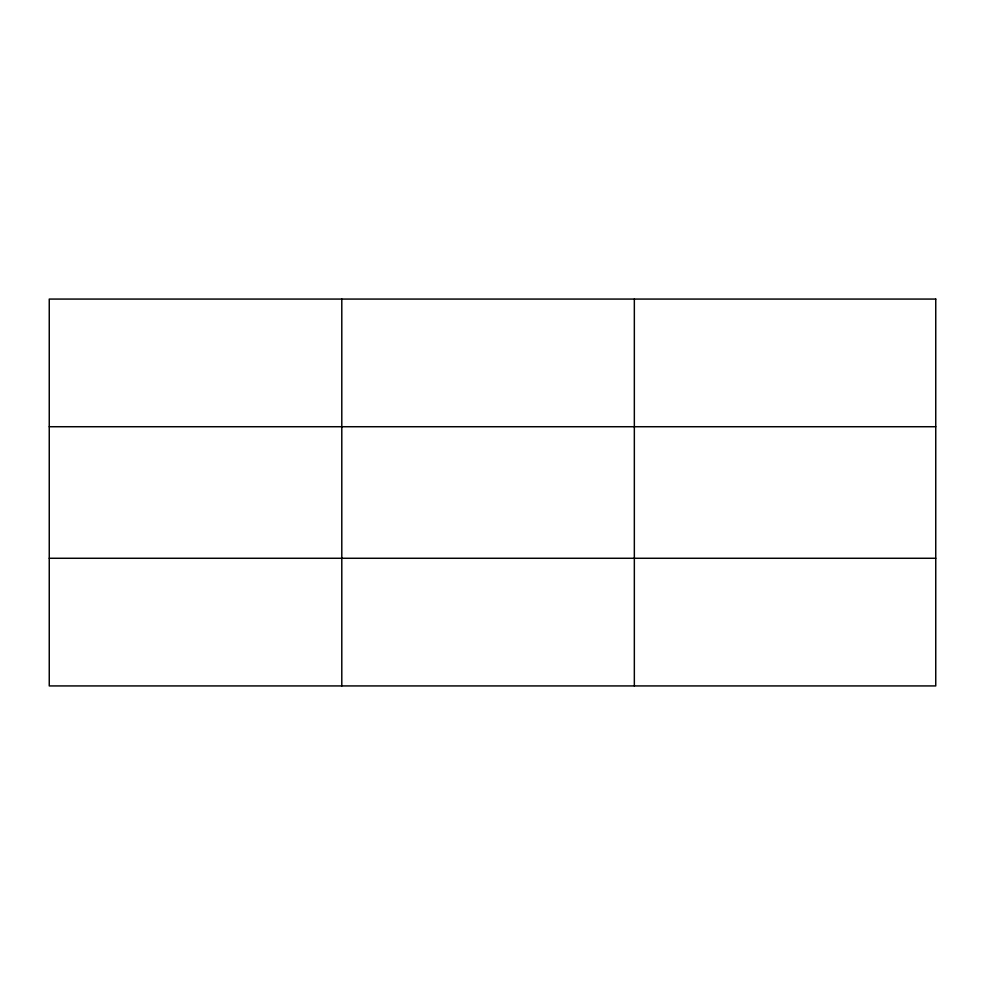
<?xml version="1.0" encoding="UTF-8"?>
<svg xmlns="http://www.w3.org/2000/svg" width="985" height="985" viewBox="0 0 985 985"><rect width="100%" height="100%" fill="white"/><g stroke="black" fill="none" stroke-linecap="round" stroke-linejoin="round"><path stroke-width="1.48" d="M341.795 299.071L341.795 685.929M634.34 299.071L634.34 685.929M49.25 426.727L935.75 426.727M49.25 558.273L935.75 558.273M935.75 299.071L935.75 685.929L49.25 685.929L49.25 299.071L935.75 299.071"/></g></svg>
